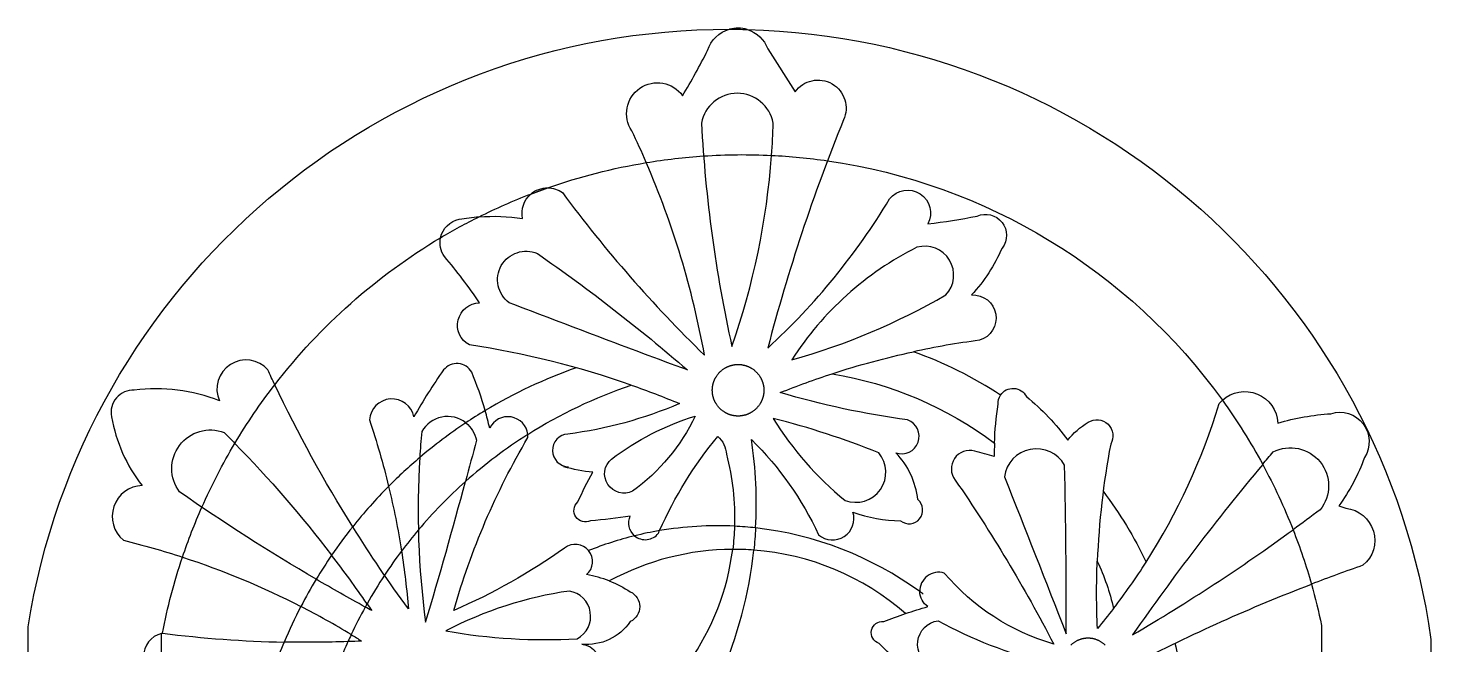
# Model space of a CAD drawing. Extents: x 112 to 393, y 95 to 409.
# Drawn here: x 112.5 to 393.1, y 285.8 to 409.2 of the extents above; entities that cross this region are included whole.
import ezdxf

# ---------------------------------------------------------------- set-up
doc = ezdxf.new("R2010")
doc.units = 0
doc.layers.add('Default_Layer', color=1, linetype='CONTINUOUS')

msp = doc.modelspace()

# ---------------------------------------------------------------- linework, layer by layer
at = {"layer": 'Default_Layer'}
for points in [[(256.36, 408.88, 0.142512), (252.82, 408.93, -0.006253), (256.36, 408.88, -0.366214), (393.12, 286.88), (393.12, 95), (112.5, 95), (112.5, 289.38, -0.369022), (252.82, 408.93), (256.36, 408.88)], [(261.23, 383.7, 0.010902), (261.56, 390.16, 0.828179), (247.19, 390.16, 0.040345), (253.28, 345.47, 0.066087), (261.23, 383.7)], [(290.31, 365.31, 0.135235), (265.31, 342.81, 0.062345), (296.09, 355.78, 0.759686), (290.31, 365.31)], [(214.38, 364.06, -0.027463), (244.38, 340.78, -0.002985), (208.75, 354.22, -0.893529), (214.38, 364.06)], [(229.22, 322.97, -0.085676), (245.94, 331.56, -0.125047), (233.44, 316.56, -0.890969), (229.22, 322.97)], [(261.56, 331.09, 0.08462), (275.94, 314.69, 0.77359), (282.66, 324.22, 0.033154), (261.56, 331.09)], [(307.81, 319.38, -0.002457), (320.16, 287.97, 0.006896), (319.84, 321.72, 0.723249), (307.81, 319.38)], [(204.75, 282.28, 0.017446), (202.42, 276.97, -0.103623), (218.44, 250, -0.19303), (235.94, 275, -0.270059), (244.69, 282.34, 0.12296), (253.45, 304.9, 0.123605), (228.77, 298.57, -0.050372), (232.97, 296.41, -0.63661), (232.97, 290.47, -0.275706), (223.28, 285.94, -1), (222.19, 277.34, 0.066504), (204.75, 282.28)], [(326.38, 302.55, -0.053711), (329.63, 293.07, -0.01004), (326.41, 289.06, -0.021155), (326.38, 302.55)], [(220.78, 296.56, 0.084841), (196.09, 288.59, 0.057941), (222.34, 287.03, 0.716111), (220.78, 296.56)], [(294.53, 290.62, 0.060595), (315.94, 282.19, -0.004194), (293.44, 281.56, -0.773845), (294.53, 290.62)]]:
    msp.add_lwpolyline(points, format="xyb", close=True, dxfattribs=at)
for points in [[(233.17, 337.75, 0.046579), (200.78, 345.78, -0.77149), (202.81, 354.22, 0.029259), (195.78, 363.44, -0.207685), (195.03, 367.23, -0.293856), (198.75, 370.94, -0.024597), (202.71, 371.41, -0.053871), (211.41, 371.09, -0.271715), (213.07, 375.97), (216.44, 377.21, -0.155132), (219.38, 376.25, 0.039979), (247.81, 343.75, 0.057202), (236.17, 382.25, 0.00988), (233.28, 388.59, -0.988827), (243.44, 395.62, 0.015428), (248.44, 404.69, -0.255714), (252.82, 408.93), (256.36, 408.88, -0.234605), (260.47, 405), (265.94, 396.41, -0.90953), (275.62, 390.78, 0.032678), (260.47, 345.16, 0.071299), (284.84, 375, -0.912365), (292.5, 370, 0.022125), (302.34, 371.56, -0.777074), (307.34, 365.16, -0.081327), (301.25, 355.78, -0.893214), (302.81, 346.72, 0.020406), (289.59, 344.42)], [(139.22, 278.75), (139.22, 288.09), (139.38, 288.12, -0.033316), (143.4, 303.34, -0.022659), (147.28, 313.33, -0.030405), (153.87, 326.1, -0.030021), (161.85, 337.83, -0.094554), (195.03, 367.23, -0.018481), (202.71, 371.41, -0.023944), (213.07, 375.97, -0.0076), (216.44, 377.21, -0.043126), (236.17, 382.25, -0.024391), (247.63, 383.58, -0.028783), (261.23, 383.7, -0.023774), (272.42, 382.62, -0.203346), (351.41, 334.72, -0.032085), (359.47, 321.88, -0.030494), (365.54, 308.81, -0.024279), (369.22, 297.94, -0.017987), (371.25, 289.68), (371.25, 288.12), (371.25, 280.27)], [(213.07, 375.97, -0.182315), (216.44, 377.21)], [(161.85, 337.83, -0.002929), (160.47, 340.78, 0.862905), (150.78, 334.61, 0.128748), (133.75, 336.72, 0.498681), (129.22, 331.41, 0.124806), (135.31, 317.66, 0.686878), (131.56, 306.72, -0.019008), (143.4, 303.34)], [(273.33, 340.02, -0.025605), (289.59, 344.42)], [(305.82, 326.12, -0.03073), (306.56, 333.91, -0.163295), (307.04, 335.74, 0.059506), (289.59, 344.42)], [(222.15, 341.2, 0.050934), (203.94, 332.66, 0.011613), (200.06, 330.2, 0.029146), (190.85, 323.26, 0.021432), (184.62, 317.5, 0.027326), (177.44, 309.42, 0.017892), (173.23, 303.73, 0.01444), (170.13, 298.92, 0.015773), (167.08, 293.47, 0.019888), (163.73, 286.35, 0.013824), (161.73, 281.25, 0.027913), (158.58, 270.67, 0.024971), (156.78, 260.95, 0.121579), (163.4, 211.42)], [(203.94, 332.66, 0.030402), (201.25, 340.31, 0.534055), (195.62, 340.78, 0.025826), (189.69, 331.41, 0.871142), (180.78, 330.78, -0.021584), (184.62, 317.5)], [(258.04, 309.18, 0.051396), (257.21, 326.87, -0.089458), (270.62, 307.81, 0.752618), (277.5, 312.34, 0.085258), (287.03, 310.62, 0.995004), (290.47, 314.84, 0.167169), (286.09, 324.22, 1), (288.44, 330.78, -0.038184), (262.97, 336.25, -0.016764), (273.33, 340.02, -0.121498), (305.82, 326.12, 0.010556), (305.78, 323.44, 0.008849), (301.88, 324.53, 0.729952), (297.97, 318.75, -0.031873), (317.66, 285.94, -0.147002), (295.78, 300.16, 0.513774), (290.88, 296.44)], [(177.44, 309.42, -0.029188), (161.85, 337.83)], [(212.47, 327.88, -0.060132), (233.17, 337.75, -0.014374), (242.81, 334.06, -0.070543), (220.47, 327.97, 0.957265), (220.62, 321.41)], [(307.04, 335.74, -0.577689), (312.19, 335.47, -0.064942), (320.47, 326.72, -0.092833), (324.53, 330.31, -0.792724), (329.06, 325.94, 0.036956), (326.38, 302.55)], [(327.56, 316.53, -0.05058), (336.16, 302.35, 0.068483), (350.78, 334.06, -0.034474), (351.41, 334.72)], [(351.41, 334.72, -0.636499), (362.5, 330.16, -0.055466), (373.12, 332.03, -0.702826), (379.84, 323.28, -0.071472), (374.69, 313.59), (376.09, 313.12, -0.667052), (379.53, 301.72, 0.007707), (369.22, 297.94)], [(200.06, 330.2, 0.462172), (191.25, 328.44, 0.007722), (190.85, 323.26)], [(212.47, 327.88, 0.751342), (204.84, 329.14, 0.01358), (203.94, 332.66)], [(170.13, 298.92, -0.020245), (142.81, 316.41, -0.751259), (151.72, 328.28, -0.003043), (153.87, 326.1)], [(200.06, 330.2, -0.178448), (202.19, 326.72, -0.00192), (200, 318.47)], [(153.87, 326.1, -0.029436), (173.23, 303.73)], [(233.84, 307.61, 0.035127), (224.63, 304.64, 0.407713), (219.84, 305.16, -0.050767), (197.66, 292.66, -0.064256), (212.5, 327.27, 0.038503), (212.47, 327.88, 0.040892), (200, 318.47)], [(238.82, 308.64, -0.068261), (250.47, 327.5, -0.206956), (252.19, 323.91, -0.072832), (253.81, 309.53)], [(190.85, 323.26, 0.049167), (192.03, 290.31, 0.006588), (200, 318.47, 0.035397), (190.57, 308.78, 0.014111), (187.2, 304.56, 0.015442), (183.8, 299.73, 0.017496), (180.32, 294.01, 0.001945), (179.95, 293.36, 0.016186), (177.13, 287.85, 0.004031), (176.49, 286.45, 0.011529), (174.76, 282.39, 0.012332), (173.13, 277.96)], [(359.47, 321.88, -0.001631), (361.56, 324.38, -0.81191), (370.94, 312.81, -0.004384), (365.54, 308.81)], [(291.56, 295.94, 0.003076), (290.88, 296.44, 0.12985), (258.04, 309.18, 0.015386), (253.81, 309.53, 0.054613), (238.82, 308.64, 0.018456), (233.84, 307.61, -0.340649), (232.97, 311.56, -0.026214), (225, 310.62, -0.895618), (222.5, 314.38, -0.029569), (225.47, 320.31, -0.039853), (219.69, 321.41)], [(359.47, 321.88, 0.02148), (333.44, 287.81, 0.025064), (365.54, 308.81)], [(184.62, 317.5, -0.020611), (187.2, 304.56)], [(187.2, 304.56, -0.01822), (188.59, 292.97, -0.017896), (177.44, 309.42)], [(253.81, 309.53, -0.023248), (253.45, 304.9)], [(258.04, 309.18, -0.012873), (257.68, 304.75)], [(233.84, 307.61, 0.426104), (238.59, 308.12, -0.001737), (238.82, 308.64)], [(143.4, 303.34, -0.039669), (167.08, 293.47)], [(180.32, 294.01, 0.011954), (173.23, 303.73)], [(228.77, 298.57, 0.050372), (224.22, 299.84, 0.407713), (224.63, 304.64)], [(255.31, 229.68, 0.013359), (257.59, 228.16), (258.53, 227.5, 0.152174), (269.38, 224.38, 0.154277), (289.03, 233.77, 0.031805), (292.18, 237.11, 0.19891), (300.33, 263.55, 0.03326), (299.57, 268.29, -0.192703), (276.56, 273.12, 0.288961), (271.88, 273.59, 0.126671), (250.94, 279.38, 0.076429), (257.68, 304.75, 0.020254), (253.45, 304.9)], [(297.38, 274.84, 0.020588), (290.94, 273.2, -0.607361), (286.33, 277.34, -0.228335), (290, 280.39, -0.080383), (282.73, 286.09, -0.905861), (283.67, 290.47, -0.012192), (288.05, 292.06, 0.16136), (257.68, 304.75)], [(329.63, 293.07, 0.022176), (336.16, 302.35)], [(179.95, 293.36, -0.007038), (170.13, 298.92)], [(341.9, 286.11, -0.017357), (343.03, 280.52, -0.015022), (333.76, 281.62, 0.00132), (333.68, 282, -0.027346), (369.22, 297.94)], [(288.05, 292.06, -0.012192), (292.5, 293.44, -0.238301), (290.88, 296.44)], [(177.13, 287.85, 0.01779), (167.08, 293.47)], [(180.32, 294.01, -0.001638), (181.25, 292.66, -0.000922), (179.95, 293.36)], [(139.22, 288.12), (139.22, 288.09, 0.779981), (139.22, 278.75, 0.063381), (130.31, 269.53, 0.561133), (130.78, 263.91, 0.108819), (139.22, 261.31, 0.051551), (143.44, 261.41, 0.726279), (150, 254.53, -0.022027), (156.78, 260.95)], [(139.22, 288.09, -0.008333), (139.38, 288.12, 0.026449), (163.73, 286.35)], [(176.49, 286.45, -0.013818), (163.73, 286.35)], [(177.13, 287.85, -0.003784), (179.22, 286.56, -0.00296), (176.49, 286.45)]]:
    msp.add_lwpolyline(points, format="xyb", dxfattribs=at)
msp.add_lwpolyline([(249.37, 336.72), (249.37, 336.79), (249.37, 336.85), (249.38, 336.92), (249.38, 336.98), (249.38, 337.05), (249.39, 337.12), (249.39, 337.18), (249.4, 337.25), (249.41, 337.31), (249.41, 337.38), (249.42, 337.44), (249.43, 337.5), (249.44, 337.57), (249.45, 337.63), (249.47, 337.7), (249.48, 337.76), (249.49, 337.82), (249.5, 337.88), (249.52, 337.95), (249.54, 338.01), (249.55, 338.07), (249.57, 338.13), (249.59, 338.19), (249.6, 338.25), (249.62, 338.31), (249.64, 338.37), (249.66, 338.43), (249.69, 338.49), (249.71, 338.55), (249.73, 338.61), (249.75, 338.67), (249.78, 338.73), (249.8, 338.78), (249.83, 338.84), (249.85, 338.9), (249.88, 338.96), (249.91, 339.01), (249.94, 339.07), (249.97, 339.12), (250, 339.18), (250.03, 339.23), (250.06, 339.29), (250.09, 339.34), (250.12, 339.39), (250.19, 339.5), (250.25, 339.6), (250.32, 339.71), (250.4, 339.81), (250.47, 339.9), (250.55, 340), (250.63, 340.09), (250.71, 340.19), (250.8, 340.28), (250.88, 340.37), (250.97, 340.45), (251.06, 340.54), (251.16, 340.62), (251.25, 340.7), (251.35, 340.78), (251.44, 340.85), (251.55, 340.93), (251.65, 341), (251.75, 341.06), (251.86, 341.13), (251.91, 341.16), (251.96, 341.19), (252.02, 341.22), (252.07, 341.25), (252.13, 341.28), (252.18, 341.31), (252.24, 341.34), (252.29, 341.37), (252.35, 341.4), (252.41, 341.42), (252.47, 341.45), (252.52, 341.47), (252.58, 341.5), (252.64, 341.52), (252.7, 341.54), (252.76, 341.56), (252.82, 341.59), (252.88, 341.61), (252.94, 341.63), (253, 341.65), (253.06, 341.66), (253.12, 341.68), (253.18, 341.7), (253.24, 341.71), (253.3, 341.73), (253.37, 341.75), (253.43, 341.76), (253.49, 341.77), (253.55, 341.79), (253.62, 341.8), (253.68, 341.81), (253.75, 341.82), (253.81, 341.83), (253.87, 341.84), (253.94, 341.84), (254, 341.85), (254.07, 341.86), (254.13, 341.86), (254.2, 341.87), (254.27, 341.87), (254.33, 341.87), (254.4, 341.88), (254.46, 341.88), (254.53, 341.88), (254.6, 341.88), (254.66, 341.88), (254.73, 341.87), (254.8, 341.87), (254.86, 341.87), (254.93, 341.86), (254.99, 341.86), (255.06, 341.85), (255.12, 341.84), (255.19, 341.84), (255.25, 341.83), (255.32, 341.82), (255.38, 341.81), (255.44, 341.8), (255.51, 341.79), (255.57, 341.77), (255.63, 341.76), (255.7, 341.75), (255.76, 341.73), (255.82, 341.71), (255.88, 341.7), (255.94, 341.68), (256, 341.66), (256.07, 341.65), (256.13, 341.63), (256.19, 341.61), (256.25, 341.59), (256.3, 341.56), (256.36, 341.54), (256.42, 341.52), (256.48, 341.5), (256.54, 341.47), (256.6, 341.45), (256.65, 341.42), (256.71, 341.4), (256.77, 341.37), (256.82, 341.34), (256.88, 341.31), (256.94, 341.28), (256.99, 341.25), (257.04, 341.22), (257.1, 341.19), (257.15, 341.16), (257.21, 341.13), (257.31, 341.06), (257.42, 341), (257.52, 340.93), (257.62, 340.85), (257.72, 340.78), (257.81, 340.7), (257.91, 340.62), (258, 340.54), (258.09, 340.45), (258.18, 340.37), (258.27, 340.28), (258.35, 340.19), (258.43, 340.09), (258.51, 340), (258.59, 339.9), (258.67, 339.81), (258.74, 339.71), (258.81, 339.6), (258.88, 339.5), (258.94, 339.39), (258.98, 339.34), (259.01, 339.29), (259.04, 339.23), (259.07, 339.18), (259.1, 339.12), (259.13, 339.07), (259.15, 339.01), (259.18, 338.96), (259.21, 338.9), (259.23, 338.84), (259.26, 338.78), (259.28, 338.73), (259.31, 338.67), (259.33, 338.61), (259.35, 338.55), (259.38, 338.49), (259.4, 338.43), (259.42, 338.37), (259.44, 338.31), (259.46, 338.25), (259.48, 338.19), (259.49, 338.13), (259.51, 338.07), (259.53, 338.01), (259.54, 337.95), (259.56, 337.88), (259.57, 337.82), (259.59, 337.76), (259.6, 337.7), (259.61, 337.63), (259.62, 337.57), (259.63, 337.5), (259.64, 337.44), (259.65, 337.38), (259.66, 337.31), (259.66, 337.25), (259.67, 337.18), (259.67, 337.12), (259.68, 337.05), (259.68, 336.98), (259.69, 336.92), (259.69, 336.85), (259.69, 336.79), (259.69, 336.72), (259.69, 336.65), (259.69, 336.59), (259.69, 336.52), (259.68, 336.45), (259.68, 336.39), (259.67, 336.32), (259.67, 336.26), (259.66, 336.19), (259.66, 336.13), (259.65, 336.06), (259.64, 336), (259.63, 335.93), (259.62, 335.87), (259.61, 335.81), (259.6, 335.74), (259.59, 335.68), (259.57, 335.62), (259.56, 335.55), (259.54, 335.49), (259.53, 335.43), (259.51, 335.37), (259.49, 335.31), (259.48, 335.25), (259.46, 335.18), (259.44, 335.12), (259.42, 335.06), (259.4, 335), (259.38, 334.95), (259.35, 334.89), (259.33, 334.83), (259.31, 334.77), (259.28, 334.71), (259.26, 334.65), (259.23, 334.6), (259.21, 334.54), (259.18, 334.48), (259.15, 334.43), (259.13, 334.37), (259.1, 334.31), (259.07, 334.26), (259.04, 334.21), (259.01, 334.15), (258.98, 334.1), (258.94, 334.04), (258.88, 333.94), (258.81, 333.83), (258.74, 333.73), (258.67, 333.63), (258.59, 333.53), (258.51, 333.44), (258.43, 333.34), (258.35, 333.25), (258.27, 333.16), (258.18, 333.07), (258.09, 332.98), (258, 332.9), (257.91, 332.82), (257.81, 332.74), (257.72, 332.66), (257.62, 332.59), (257.52, 332.51), (257.42, 332.44), (257.31, 332.37), (257.21, 332.31), (257.15, 332.28), (257.1, 332.24), (257.04, 332.21), (256.99, 332.18), (256.94, 332.15), (256.88, 332.12), (256.82, 332.1), (256.77, 332.07), (256.71, 332.04), (256.65, 332.02), (256.6, 331.99), (256.54, 331.97), (256.48, 331.94), (256.42, 331.92), (256.36, 331.9), (256.3, 331.87), (256.25, 331.85), (256.19, 331.83), (256.13, 331.81), (256.07, 331.79), (256, 331.77), (255.94, 331.76), (255.88, 331.74), (255.82, 331.72), (255.76, 331.71), (255.7, 331.69), (255.63, 331.68), (255.57, 331.67), (255.51, 331.65), (255.44, 331.64), (255.38, 331.63), (255.32, 331.62), (255.25, 331.61), (255.19, 331.6), (255.12, 331.59), (255.06, 331.59), (254.99, 331.58), (254.93, 331.58), (254.86, 331.57), (254.8, 331.57), (254.73, 331.56), (254.66, 331.56), (254.6, 331.56), (254.53, 331.56), (254.46, 331.56), (254.4, 331.56), (254.33, 331.56), (254.27, 331.57), (254.2, 331.57), (254.13, 331.58), (254.07, 331.58), (254, 331.59), (253.94, 331.59), (253.87, 331.6), (253.81, 331.61), (253.75, 331.62), (253.68, 331.63), (253.62, 331.64), (253.55, 331.65), (253.49, 331.67), (253.43, 331.68), (253.37, 331.69), (253.3, 331.71), (253.24, 331.72), (253.18, 331.74), (253.12, 331.76), (253.06, 331.77), (253, 331.79), (252.94, 331.81), (252.88, 331.83), (252.82, 331.85), (252.76, 331.87), (252.7, 331.9), (252.64, 331.92), (252.58, 331.94), (252.52, 331.97), (252.47, 331.99), (252.41, 332.02), (252.35, 332.04), (252.29, 332.07), (252.24, 332.1), (252.18, 332.12), (252.13, 332.15), (252.07, 332.18), (252.02, 332.21), (251.96, 332.24), (251.91, 332.28), (251.86, 332.31), (251.75, 332.37), (251.65, 332.44), (251.55, 332.51), (251.44, 332.59), (251.35, 332.66), (251.25, 332.74), (251.16, 332.82), (251.06, 332.9), (250.97, 332.98), (250.88, 333.07), (250.8, 333.16), (250.71, 333.25), (250.63, 333.34), (250.55, 333.44), (250.47, 333.53), (250.4, 333.63), (250.32, 333.73), (250.25, 333.83), (250.19, 333.94), (250.12, 334.04), (250.09, 334.1), (250.06, 334.15), (250.03, 334.21), (250, 334.26), (249.97, 334.31), (249.94, 334.37), (249.91, 334.43), (249.88, 334.48), (249.85, 334.54), (249.83, 334.6), (249.8, 334.65), (249.78, 334.71), (249.75, 334.77), (249.73, 334.83), (249.71, 334.89), (249.69, 334.95), (249.66, 335), (249.64, 335.06), (249.62, 335.12), (249.6, 335.18), (249.59, 335.25), (249.57, 335.31), (249.55, 335.37), (249.54, 335.43), (249.52, 335.49), (249.5, 335.55), (249.49, 335.62), (249.48, 335.68), (249.47, 335.74), (249.45, 335.81), (249.44, 335.87), (249.43, 335.93), (249.42, 336), (249.41, 336.06), (249.41, 336.13), (249.4, 336.19), (249.39, 336.26), (249.39, 336.32), (249.38, 336.39), (249.38, 336.45), (249.38, 336.52), (249.37, 336.59), (249.37, 336.65), (249.37, 336.72)], close=True, dxfattribs=at)
msp.add_lwpolyline([(327.94, 285.76), (327.85, 285.84), (327.76, 285.92), (327.67, 286), (327.58, 286.07), (327.49, 286.15), (327.39, 286.22), (327.29, 286.28), (327.19, 286.35), (327.09, 286.41), (326.99, 286.47), (326.89, 286.53), (326.78, 286.59), (326.67, 286.64), (326.56, 286.69), (326.45, 286.74), (326.34, 286.79), (326.23, 286.83), (326.12, 286.87), (326.06, 286.89), (326, 286.91), (325.94, 286.92), (325.88, 286.94), (325.83, 286.96), (325.77, 286.97), (325.71, 286.99), (325.65, 287), (325.59, 287.02), (325.53, 287.03), (325.47, 287.04), (325.41, 287.05), (325.34, 287.06), (325.28, 287.07), (325.22, 287.08), (325.16, 287.09), (325.1, 287.1), (325.04, 287.1), (324.97, 287.11), (324.91, 287.11), (324.85, 287.12), (324.79, 287.12), (324.72, 287.12), (324.66, 287.13), (324.6, 287.13), (324.53, 287.13), (324.47, 287.13), (324.4, 287.13), (324.34, 287.12), (324.28, 287.12), (324.21, 287.12), (324.15, 287.11), (324.09, 287.11), (324.03, 287.1), (323.96, 287.1), (323.9, 287.09), (323.84, 287.08), (323.78, 287.07), (323.72, 287.06), (323.66, 287.05), (323.6, 287.04), (323.54, 287.03), (323.48, 287.02), (323.42, 287), (323.36, 286.99), (323.3, 286.97), (323.24, 286.96), (323.18, 286.94), (323.12, 286.92), (323.06, 286.91), (323, 286.89), (322.95, 286.87), (322.83, 286.83), (322.72, 286.79), (322.61, 286.74), (322.5, 286.69), (322.39, 286.64), (322.28, 286.59), (322.18, 286.53), (322.07, 286.47), (321.97, 286.41), (321.87, 286.35), (321.77, 286.28), (321.67, 286.22), (321.58, 286.15), (321.48, 286.07), (321.39, 286), (321.3, 285.92), (321.21, 285.84), (321.12, 285.76)], dxfattribs=at)

doc.saveas('drawing.dxf')
